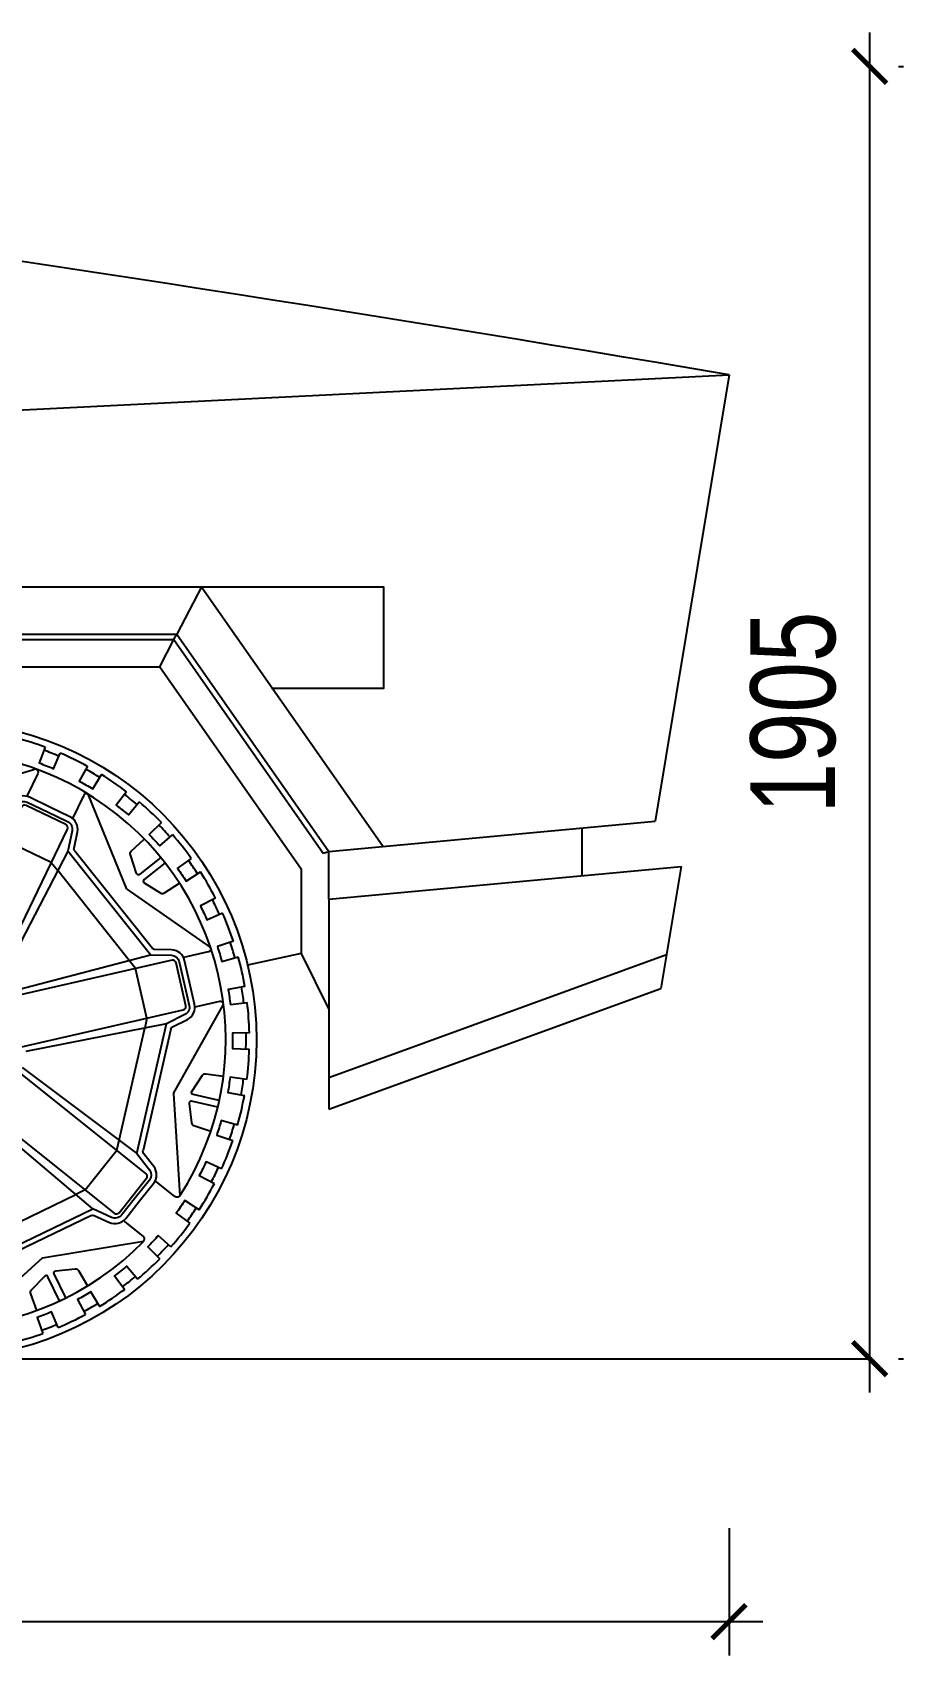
# Model space of a CAD drawing. Header units: millimetres. Extents: x -331 to 8639, y 932 to 5556.
# Drawn here: x 4738 to 6023, y 3164 to 5556 of the extents above; entities that cross this region are included whole.
import ezdxf

# ---------------------------------------------------------------- set-up
doc = ezdxf.new("R2010")
doc.units = ezdxf.units.MM
doc.layers.add('cad-block.com', color=250, linetype='Continuous')
doc.styles.add('KOTE', font='romrust.shx', dxfattribs={"width": 0.8})
doc.dimstyles.new('cad-block.com 50', dxfattribs={"dimscale": 50, "dimtxt": 2.5, "dimasz": 1, "dimexe": 1, "dimexo": 5, "dimgap": 1, "dimtad": 1, "dimdec": 0, "dimzin": 9, "dimdsep": 46, "dimtxsty": 'KOTE', "dimblk": 'ARCHTICK', "dimcen": 0, "dimdle": 1, "dimclrd": 4, "dimclre": 4, "dimclrt": 3, "dimadec": 0, "dimazin": 0, "dimtfac": 0.666667, "dimtdec": 0, "dimtix": 1, "dimtmove": 2, "dimatfit": 0, "dimfxl": 1, "dimtvp": 1, "dimtolj": 1, "dimarcsym": 0})

# ---------------------------------------------------------------- blocks, each defined once
blk = doc.blocks.new('Tesla Cybertruck_side_cad-block.com')
at = {"color": 0}
for points in [[(-588.8, 1174.5), (4974, 1450.3)], [(4974, 1450.3), (4865.2, 792.5)], [(3473.1, 1138), (4194.3, 1138)], [(4195.8, 1138), (4159.4, 1068)], [(4194.3, 1138), (4464.3, 1138), (4464.3, 988), (4299.3, 988)], [(4195.8, 1138), (4464.1, 754.8)], [(3521.7, 1068), (4159.4, 1068)], [(3525.9, 1060), (4155.2, 1060)], [(4134.4, 1020), (4155.2, 1060)], [(4155.2, 1060), (4159.4, 1068)], [(4155.2, 1060), (4375.6, 745.2)], [(4159.4, 1068), (4383.6, 747.7)], [(3546.7, 1020), (4134.4, 1020)], [(4134.4, 1020), (4342.8, 722.3)], [(3807, 826.4), (3951.6, 869.3)], [(4085.7, 692.2), (4029, 832)], [(4383.6, 747.7), (4865.2, 792.5)], [(4757, 783), (4757, 712.8)], [(3974.4, 731.2), (3906.8, 763.7)], [(4121, 595.2), (3998.9, 748.3)], [(4009, 748.5), (4123.5, 605)], [(4375.6, 745.2), (4383.6, 747.7)], [(4383.6, 677.5), (4383.6, 747.7)], [(3974.4, 731.2), (3984, 719.4)], [(4089.5, 587.1), (3984, 719.4)], [(4342.8, 722.3), (4342.8, 597.4), (4383.6, 514.8)], [(4383.6, 677.5), (4903.3, 725.6)], [(4903.3, 725.6), (4873.5, 545.9)], [(4085.7, 692.2), (4209.4, 605.9)], [(4383.6, 677.5), (4383.6, 367.6)], [(4098.9, 575.1), (4089.5, 587.1)], [(4115.5, 502), (4098.9, 575.1)], [(4342.8, 597.4), (4264, 579.9)], [(4383.6, 414.7), (4881.8, 596)], [(4383.6, 367.6), (4873.5, 545.9)], [(4154.5, 390.7), (4228.5, 522.1)], [(4074.7, 322.1), (4112.4, 487.1)], [(4100.7, 302.6), (4144.2, 493.4)], [(4150.7, 485.7), (4109.8, 306.7)], [(4115.5, 502), (4112.4, 487.1)], [(4154.5, 390.7), (4164.1, 240.2)], [(4071.1, 307.3), (4074.7, 322.1)], [(4024.4, 248.7), (4071.1, 307.3)], [(3858.3, 168.5), (4010.8, 241.9)], [(4024.4, 248.7), (4010.8, 241.9)], [(3859.2, 136), (4035.6, 221)], [(4033.6, 211.1), (3868.2, 131.4)], [(3961.6, 148.9), (4110.5, 173)], [(3961.6, 148.9), (3850, 47.5)]]:
    blk.add_lwpolyline(points, dxfattribs=at)
for points in [[(3965.3, 901.6), (3956.7, 878.1, -0.013091), (3977.8, 869.7), (3987.7, 892.7)], [(3951.6, 869.3, -0.444246), (3954.4, 862.5), (3938.3, 829)], [(4027.9, 873.2), (4015.8, 851.2, -0.013091), (4035.5, 839.8), (4048.7, 861)], [(3886.4, 548.5), (3998.3, 780.7, 0.414214), (3995.9, 787.4), (3937.4, 815.6, 0.414214), (3930.7, 813.3), (3818.8, 581)], [(3818.9, 600.3), (3904.9, 793.6), (3924.5, 817.1, -0.34442), (3939, 820.3), (3968.8, 806), (3998.6, 791.7, -0.34442), (4005.2, 778.3), (3998.9, 748.3), (3901.5, 560.5)], [(4009, 748.5, -0.22309), (4008, 752.6), (4013, 776.6, 0.34442), (4002, 798.9), (3972.3, 813.2), (3942.5, 827.5, 0.34442), (3918.3, 822.3), (3902.6, 803.4, -0.22309), (3898.8, 801.6)], [(4029.1, 832, 0.444246), (4021.9, 829.9), (4005.8, 796.5)], [(4085.5, 835.7), (4070.3, 815.8, -0.013091), (4088.1, 801.6), (4104.2, 820.7)], [(4136.9, 790.2), (4118.9, 772.7, -0.013091), (4134.4, 756), (4153.2, 772.4)], [(4135.9, 738.7), (4105, 714, -0.520567), (4100.3, 715.4), (4091.2, 742.6, -0.291473), (4092.4, 747.9), (4111.5, 766)], [(4142.2, 730.9), (4111.2, 706.2, 0.520567), (4111.5, 701.3), (4136, 686.4, 0.291473), (4141.4, 686.5), (4163.4, 701)], [(4180.9, 737.4), (4160.6, 722.9, -0.013091), (4173.3, 704), (4194.4, 717.5)], [(4216.6, 678.7), (4194.3, 667.3, -0.013091), (4204.1, 646.8), (4226.9, 657)], [(4150.7, 485.7, -0.22309), (4153.3, 489.1), (4175.2, 500.1, 0.34442), (4185.7, 522.6), (4178.4, 554.8), (4171, 587, 0.34442), (4151.8, 602.6), (4127.3, 603.1, -0.22309), (4123.5, 605)], [(4209.3, 605.9, -0.444246), (4205.7, 599.5), (4169.5, 591.2)], [(4243.1, 615.3), (4219.4, 607.4, -0.013091), (4226, 585.6), (4250.1, 592.3)], [(3917.9, 456.8), (4169.2, 514.2, 0.414214), (4172.9, 520.2), (4158.5, 583.6, 0.414214), (4152.5, 587.3), (3901.2, 530)], [(3916.3, 542), (4121, 595.2), (4151.6, 594.6, -0.34442), (4163.2, 585.2), (4170.6, 553), (4177.9, 520.8, -0.34442), (4171.6, 507.3), (4144.2, 493.4), (3936.7, 452.6)], [(4228.5, 522.1, 0.444246), (4222.4, 526.3), (4186.2, 518.1)], [(4259.9, 548.7), (4235.3, 544.4, -0.013091), (4238.6, 521.9), (4263.4, 524.9)], [(4266.6, 480.3), (4241.6, 479.8, -0.013091), (4241.5, 457), (4266.5, 456.2)], [(3865.8, 375.1), (4067.4, 214.4, 0.414214), (4074.4, 215.2), (4114.9, 266, 0.414214), (4114.1, 273), (3912.6, 433.8)], [(3931.4, 429.4), (4100.7, 302.6), (4119.3, 278.2, -0.34442), (4119.2, 263.3), (4098.6, 237.5), (4078, 211.7, -0.34442), (4063.5, 208.2), (4035.6, 221), (3874.2, 357.7)], [(4222.2, 380.4), (4183.6, 389.2, -0.520567), (4181.8, 393.7), (4197.3, 417.8, -0.291473), (4202.2, 420.1), (4228.3, 416.5)], [(4263, 411.7), (4238.2, 414.9, -0.013091), (4234.7, 392.4), (4259.3, 387.9)], [(4219.9, 370.6), (4181.4, 379.4, 0.520567), (4177.7, 376.1), (4181.3, 347.7, 0.291473), (4184.7, 343.5), (4209.8, 335.4)], [(4249.2, 344.4), (4225.1, 351.2, -0.013091), (4218.4, 329.5), (4242, 321.4)], [(4033.6, 211.1, -0.22309), (4037.8, 211.1), (4060.1, 200.9, 0.34442), (4084.2, 206.7), (4104.8, 232.5), (4125.4, 258.3, 0.34442), (4125.7, 283.1), (4110.7, 302.6, -0.22309), (4109.8, 306.7)], [(4225.5, 279.9), (4202.8, 290.2, -0.013091), (4192.8, 269.8), (4215, 258.2)], [(4164.1, 240.2, -0.444246), (4156.8, 239), (4127.8, 262.1)], [(4192.5, 219.6), (4171.6, 233.3, -0.013091), (4158.7, 214.5), (4178.9, 199.8)], [(4110.5, 172.9, 0.444246), (4110.1, 180.4), (4081, 203.5)], [(4150.9, 165), (4132.2, 181.6, -0.013091), (4116.7, 164.9), (4134.5, 147.4)], [(3986.8, 85.2), (3969.6, 120.8, 0.520567), (3964.8, 121.6), (3944.7, 101.1, 0.291473), (3943.6, 95.8), (3952.9, 71.2)], [(3995.8, 89.5), (3978.6, 125.2, -0.520567), (3981, 129.4), (4009.6, 132.3, -0.291473), (4014.4, 129.9), (4027.8, 107.2)], [(4101.6, 117.1), (4085.6, 136.3, -0.013091), (4067.7, 122.2), (4082.7, 102.2)], [(4045.7, 77.2), (4032.7, 98.5, -0.013091), (4013, 87.2), (4024.8, 65.2)], [(3984.5, 46), (3974.8, 69, -0.013091), (3953.6, 60.8), (3962.1, 37.3)]]:
    blk.add_lwpolyline(points, format="xyb", dxfattribs=at)
blk.add_circle((3807, 470), 470, dxfattribs=at)
for centre, radius, start, end in [((-4593.7, -54879.2), 57136.3, 80.36011, 83.72693), ((3807, 470), 459.7, 69.8571, 75.4286), ((3807, 470), 424.7, 327.2406, 315.6165), ((3807, 470), 454.7, 66.8571, 69.8571), ((3807, 470), 459.7, 61.2857, 66.8571), ((3807, 470), 454.7, 58.2857, 61.2857), ((3807, 470), 459.7, 52.7143, 58.2857), ((3807, 470), 454.7, 49.7143, 52.7143), ((3807, 470), 459.7, 44.1429, 49.7143), ((3807, 470), 454.7, 41.1429, 44.1429), ((3807, 470), 459.7, 35.5714, 41.1429), ((3807, 470), 454.7, 32.5714, 35.5714), ((3807, 470), 459.7, 27, 32.5714), ((3807, 470), 454.7, 24, 27), ((3807, 470), 459.7, 18.4286, 24), ((3807, 470), 454.7, 15.4286, 18.4286), ((3807, 470), 459.7, 9.8571, 15.4286), ((3807, 470), 454.7, 6.8571, 9.8571), ((3807, 470), 459.7, 1.2857, 6.8571), ((3807, 470), 454.7, 358.2857, 1.2857), ((3807, 470), 459.7, 352.7143, 358.2857), ((3807, 470), 454.7, 349.7143, 352.7143), ((3807, 470), 459.7, 344.1429, 349.7143), ((3807, 470), 454.7, 341.1429, 344.1429), ((3807, 470), 459.7, 335.5714, 341.1429), ((3807, 470), 454.7, 332.5714, 335.5714), ((3807, 470), 459.7, 327, 332.5714), ((3807, 470), 454.7, 324, 327), ((3807, 470), 459.7, 318.4286, 324), ((3807, 470), 454.7, 315.4286, 318.4286), ((3807, 470), 459.7, 309.8571, 315.4286), ((3807, 470), 454.7, 306.8571, 309.8571), ((3807, 470), 459.7, 301.2857, 306.8571), ((3807, 470), 454.7, 298.2857, 301.2857), ((3807, 470), 454.7, 289.7143, 292.7143), ((3807, 470), 459.7, 292.7143, 298.2857), ((3807, 470), 459.7, 284.1429, 289.7143)]:
    blk.add_arc(centre, radius, start, end, dxfattribs=at)
blk = doc.blocks.new('_ArchTick')
at = {"color": 0, "linetype": 'ByBlock', "const_width": 0.15}
blk.add_lwpolyline([(-0.5, -0.5), (0.5, 0.5)], dxfattribs=at)
blk = doc.blocks.new('*D6')
at = {"color": 4, "lineweight": -2, "transparency": 16777216}
for p, q in [((-119.1, 3351.1), (-119.1, 3163.5)), ((5765.8, 3351.1), (5765.8, 3163.5)), ((-169.1, 3213.5), (5815.8, 3213.5))]:
    blk.add_line(p, q, dxfattribs=at)
at = {"layer": 'Defpoints', "color": 0, "transparency": 16777216}
for p in [(-119.1, 3601.1), (5765.8, 3601.1), (5765.8, 3213.5)]:
    blk.add_point(p, dxfattribs=at)
at = {"color": 4, "lineweight": -2, "transparency": 16777216, "xscale": 50, "yscale": 50, "zscale": 50, "rotation": 180}
blk.add_blockref('_ArchTick', (-119.1, 3213.5), dxfattribs=at)
at = {"color": 4, "lineweight": -2, "transparency": 16777216, "xscale": 50, "yscale": 50, "zscale": 50}
blk.add_blockref('_ArchTick', (5765.8, 3213.5), dxfattribs=at)
at = {"color": 3, "transparency": 16777216, "insert": (2823.4, 3326), "char_height": 125, "attachment_point": 5, "style": 'KOTE'}
blk.add_mtext('\\A1;5885', dxfattribs=at)
blk = doc.blocks.new('*D7')
at = {"color": 4, "lineweight": -2, "transparency": 16777216}
for p, q in [((5973.2, 5556.1), (5973.2, 3551.1)), ((6015.8, 5506.1), (6023.2, 5506.1)), ((6015.8, 3601.1), (6023.2, 3601.1))]:
    blk.add_line(p, q, dxfattribs=at)
at = {"layer": 'Defpoints', "color": 0, "transparency": 16777216}
for p in [(5765.8, 5506.1), (5765.8, 3601.1), (5973.2, 3601.1)]:
    blk.add_point(p, dxfattribs=at)
at = {"color": 4, "lineweight": -2, "transparency": 16777216, "xscale": 50, "yscale": 50, "zscale": 50}
for p, rotation in [((5973.2, 5506.1), 90), ((5973.2, 3601.1), 270)]:
    blk.add_blockref('_ArchTick', p, dxfattribs=dict(at, rotation=rotation))
at = {"color": 3, "transparency": 16777216, "insert": (5860.7, 4553.6), "char_height": 125, "attachment_point": 5, "rotation": 90, "style": 'KOTE'}
blk.add_mtext('\\A1;1905', dxfattribs=at)

msp = doc.modelspace()

# ---------------------------------------------------------------- linework, layer by layer
at = {"color": 5}
msp.add_lwpolyline([(-330.9, 3601.1), (5973.2, 3601.1)], dxfattribs=at)

# ---------------------------------------------------------------- block references
at = {"layer": 'cad-block.com'}
msp.add_blockref('Tesla Cybertruck_side_cad-block.com', (791.8, 3601.1), dxfattribs=at)

# ---------------------------------------------------------------- dimensions: what is measured, and where the dimension line sits
dim = msp.add_linear_dim(base=(5973.2, 3601.1), p1=(5765.8, 5506.1), p2=(5765.8, 3601.1), angle=90, dimstyle='cad-block.com 50', override={"dimfxl": 0.1})
dim.commit()
dim.dimension.update_dxf_attribs({"geometry": '*D7', "text_midpoint": (5860.7, 4553.6)})
dim = msp.add_linear_dim(base=(5765.8, 3213.5), p1=(-119.1, 3601.1), p2=(5765.8, 3601.1), dimstyle='cad-block.com 50', override={"dimfxl": 0.1})
dim.commit()
dim.dimension.update_dxf_attribs({"geometry": '*D6', "text_midpoint": (2823.4, 3326)})

doc.saveas('drawing.dxf')
